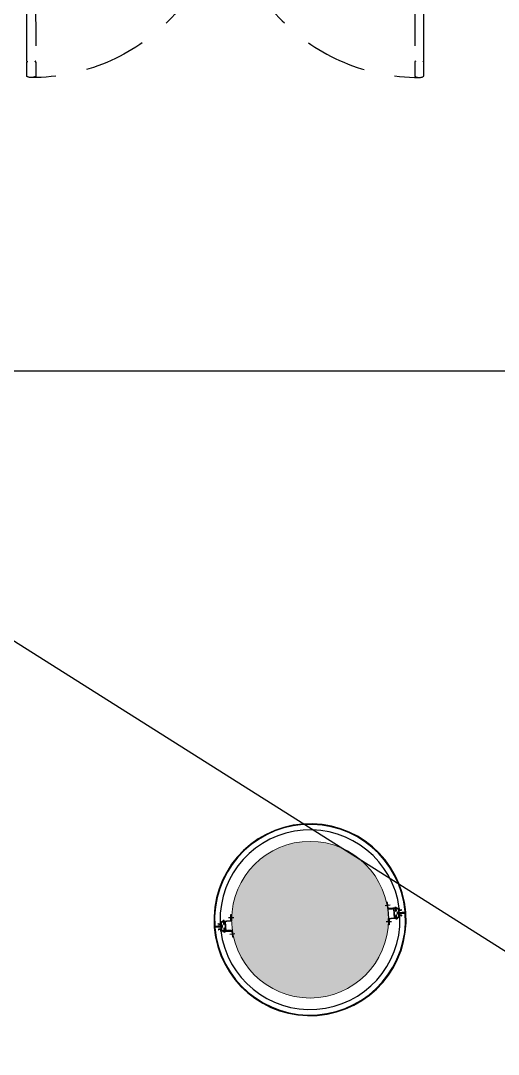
# Model space of a CAD drawing. Header units: centimetres. Extents: x 139057 to 200038, y 34824 to 80516.
# Drawn here: x 170809 to 171053, y 48367 to 48895 of the extents above; entities that cross this region are included whole.
import ezdxf

# ---------------------------------------------------------------- set-up
doc = ezdxf.new("R2010")
doc.units = ezdxf.units.CM
doc.header["$LTSCALE"] = 100
for name, pattern in [('LEV-124-TUN-CONN$0$A-FLPLR$0$CENTER', [2, 1.25, -0.25, 0.25, -0.25]), ('LEV-124-TUN-CONN$0$AFP0APIAZ$0$CENTER', [50.8, 31.75, -6.35, 6.35, -6.35]), ('LEV-124-TUN-CONN$0$HIDDEN2', [4.7625, 3.175, -1.5875])]:
    doc.linetypes.add(name, pattern=pattern)
doc.layers.get('0').update_dxf_attribs({"lineweight": 0})
doc.layers.add('410_STRUTTURE_001-AM_0', color=7, linetype='Continuous', lineweight=0)
for name, color, linetype in [('A-FIN-ACCIAIO INOX', 12, 'Continuous'), ('A-GRAFICA', 253, 'Continuous'), ('A-SI-PORTE', 5, 'Continuous'), ('LEV-124-TUN-CONN$0$0-SCRN-40', 7, 'Continuous'), ('LEV-124-TUN-CONN$0$A-DOOR', 1, 'Continuous'), ('LEV-124-TUN-CONN$0$A-DOOR-STL', 1, 'Continuous'), ('LEV-124-TUN-CONN$0$A-FIN', 7, 'Continuous'), ('LEV-124-TUN-CONN$0$A-HDDN', 7, 'LEV-124-TUN-CONN$0$HIDDEN2'), ('LEV-124-TUN-CONN$0$A-HTCH', 7, 'Continuous'), ('LEV-124-TUN-CONN$0$A-SCRN-50', 7, 'Continuous'), ('LEV-124-TUN-CONN$0$AFP0APIAZ$0$A-GRID', 7, 'LEV-124-TUN-CONN$0$AFP0APIAZ$0$CENTER')]:
    doc.layers.add(name, color=color, linetype=linetype)

# ---------------------------------------------------------------- blocks, each defined once
blk = doc.blocks.new('LEV-124-TUN-CONN$0$SS-JAMB-single')
at = {"layer": 'LEV-124-TUN-CONN$0$0-SCRN-40'}
for p, q in [((65, 14.6), (55.7, -14.6)), ((65, -14.6), (55.7, 14.6)), ((65, 8.8), (81, 19.3)), ((65, 19.3), (81, 8.8)), ((65, -8.9), (81, -19.3)), ((65, -19.3), (81, -8.9))]:
    blk.add_line(p, q, dxfattribs=at)
for points in [[(81, 8.8), (65, 8.8), (65, 19.3), (81, 19.3)], [(81, -8.9), (65, -8.9), (65, -19.3), (81, -19.3)]]:
    blk.add_lwpolyline(points, close=True, dxfattribs=at)
at = {"layer": 'LEV-124-TUN-CONN$0$A-DOOR'}
blk.add_line((65, -5), (65, 5), dxfattribs=at)
at = {"layer": 'LEV-124-TUN-CONN$0$A-DOOR-STL'}
for points in [[(81, -20), (81, -22.5), (6, -22.5, -0.270348), (6.2, 22.5), (81, 22.5), (81, 19.9), (75.7, 19.9), (76.3, 20.5), (50.5, 20.5), (50.5, 14.2, 0.414214), (51.8, 12.9), (54.4, 12.9, -0.414156), (55.7, 11.6), (55.7, -11.7, -0.414214), (54.4, -12.9), (51.8, -12.9, 0.414214), (50.5, -14.2), (50.5, -20.6), (76.3, -20.6), (75.7, -20)], [(85.4, 21.8), (85.4, 17.9), (81, 17.9), (81, 8.8), (85.4, 8.8), (85.4, 6.5), (86.7, 6.5), (86.7, 7.3), (86.2, 7.3), (86.2, 8.8), (89.2, 8.8), (89.2, 7.3), (88.7, 7.3), (88.7, 6.5), (90, 6.5), (90, 22.5), (84, 22.5), (84, 21.5, -0.342519), (82.7, 19.9), (75.5, 19.9), (76.1, 20.5), (73.4, 20.5), (73.4, 19.3), (82.7, 19.3, 0.359532), (84.6, 21.4), (84.6, 21.8)], [(85.4, -21.9), (85.4, -18), (81, -18), (81, -8.9), (85.4, -8.9), (85.4, -6.6), (86.7, -6.6), (86.7, -7.3), (86.2, -7.3), (86.2, -8.9), (89.2, -8.9), (89.2, -7.3), (88.7, -7.3), (88.7, -6.6), (90, -6.6), (90, -22.5), (84, -22.5), (84, -21.6, 0.342519), (82.7, -20), (75.5, -20), (76.1, -20.6), (73.4, -20.6), (73.4, -19.3), (82.7, -19.3, -0.359532), (84.6, -21.5), (84.6, -21.9)]]:
    blk.add_lwpolyline(points, format="xyb", close=True, dxfattribs=at)
for points in [[(0.3, 5), (7.9, 5), (7.9, -5), (0.3, -5)], [(81.8, 9.6), (81.8, 17.2), (86.2, 17.2), (86.2, 21.7), (89.2, 21.7), (89.2, 9.6), (81.8, 9.6)], [(81.8, -9.6), (81.8, -17.2), (86.2, -17.2), (86.2, -21.8), (89.2, -21.8), (89.2, -9.6), (81.8, -9.6)]]:
    blk.add_lwpolyline(points, dxfattribs=at)
blk.add_lwpolyline([(2.9, -5, 0.0936), (7.5, -19.9), (48, -19.9), (48, -11.7, -0.414214), (49.3, -10.4), (51.8, -10.4, 0.414214), (53.1, -9.1), (53.1, 9, 0.414214), (51.8, 10.3), (49.3, 10.3, -0.414214), (48, 11.6), (48, 19.9), (7.6, 19.9, 0.093793), (2.9, 5)], format="xyb", dxfattribs=at)
at = {"layer": 'LEV-124-TUN-CONN$0$A-HTCH'}
for p, q in [((6.9, 4), (0.3, 4)), ((6.9, -4), (6.9, 4)), ((6.9, -4), (0.3, -4))]:
    blk.add_line(p, q, dxfattribs=at)
at = {"layer": 'LEV-124-TUN-CONN$0$A-SCRN-50'}
blk.add_lwpolyline([(65, -14.6), (65, 14.6), (55.7, 14.6), (55.7, -14.6)], close=True, dxfattribs=at)
for points in [[(65, 6.5, 0.414214), (66.5, 5), (71.2, 5, 0.414214), (72.7, 6.5), (72.7, 7.3, 0.414214), (71.2, 8.8), (66.5, 8.8, 0.414214), (65, 7.3)], [(65, -6.5, -0.414214), (66.5, -5), (71.2, -5, -0.414214), (72.7, -6.5), (72.7, -7.4, -0.414214), (71.2, -8.9), (66.5, -8.9, -0.414214), (65, -7.4)]]:
    blk.add_lwpolyline(points, format="xyb", close=True, dxfattribs=at)
at = {"layer": 'LEV-124-TUN-CONN$0$A-SCRN-50', "elevation": 0}
for points in [[(90, 6.5, 0.351176), (92, 5, -0.136872), (89.2, 5.8), (86.2, 5.8, 0.677859), (86.6, 5, -0.544776), (85.4, 6.5)], [(90, -6.6, -0.351176), (92, -5, 0.136872), (89.2, -5.8), (86.2, -5.8, -0.677859), (86.6, -5, 0.544776), (85.4, -6.6)]]:
    blk.add_lwpolyline(points, format="xyb", dxfattribs=at)
blk = doc.blocks.new('LEV-124-TUN-CONN$0$door-single-gl')
at = {"layer": 'LEV-124-TUN-CONN$0$A-DOOR'}
for p, q in [((980, 27.5), (69.8, 27.5, 0)), ((980, 17.5), (69.8, 17.5, 0))]:
    blk.add_line(p, q, dxfattribs=at)
at = {"layer": 'LEV-124-TUN-CONN$0$A-FIN'}
for p, q in [((94.8, 45, 0), (955, 45, 0)), ((955, -0.1, 0), (94.8, -0.1, 0))]:
    blk.add_line(p, q, dxfattribs=at)
at = {"layer": 'LEV-124-TUN-CONN$0$A-FIN', "elevation": 0}
for points in [[(895, 115), (895, 45)], [(925, 115), (925, 45)], [(895, -70), (895, 0)], [(925, -70), (925, 0)]]:
    blk.add_lwpolyline(points, dxfattribs=at)
at = {"layer": 'LEV-124-TUN-CONN$0$A-FIN'}
for centre, start, end in [((910, 115), 318.5908, 221.4101), ((910, -70), 138.5908, 41.4101)]:
    blk.add_arc(centre, 20, start, end, dxfattribs=at)
at = {"layer": 'LEV-124-TUN-CONN$0$A-HDDN', "linetype": 'LEV-124-TUN-CONN$0$A-FLPLR$0$CENTER'}
blk.add_line((23.2, 22.5, 0), (66.9, 22.5, 0), dxfattribs=at)
at = {"layer": 'LEV-124-TUN-CONN$0$A-HDDN', "elevation": 0}
blk.add_lwpolyline([(32.5, 1006.3), (32.5, 931.5), (35.1, 931.5), (35.1, 929.8, -0.342519), (33.5, 928.5), (32.5, 928.5), (32.5, 56.3), (33.4, 56.3, -0.350323), (35.1, 55), (35.1, 53.3), (32.5, 53.3), (32.5, -21.6, 0.270348), (77.5, -21.7), (77.5, 53.3), (74.9, 53.3), (74.9, 55, -0.342519), (76.6, 56.3), (77.5, 56.3), (77.5, 928.5), (76.6, 928.5, -0.346971), (74.9, 929.8), (74.9, 931.5), (77.5, 931.5), (77.5, 1006.5, 0.270348)], format="xyb", close=True, dxfattribs=at)
at = {"layer": 'LEV-124-TUN-CONN$0$A-HDDN', "linetype": 'LEV-124-TUN-CONN$0$HIDDEN2', "ltscale": 0.1}
for centre, start, end in [((910, 115), 221.4887, 318.6207), ((910, -70), 41.3802, 138.5122)]:
    blk.add_arc(centre, 20, start, end, dxfattribs=at)
at = {"layer": 'LEV-124-TUN-CONN$0$A-HTCH'}
for p, q in [((980, 25), (69.8, 25, 0)), ((980, 22.5), (69.8, 22.5, 0)), ((980, 20), (69.8, 20, 0))]:
    blk.add_line(p, q, dxfattribs=at)
for centre, radius in [((910, 115), 15), ((55, 22.5, 0), 7.5), ((55, 22.5, 0), 5.5), ((910, -70), 15)]:
    blk.add_circle(centre, radius, dxfattribs=at)
at = {"layer": 'LEV-124-TUN-CONN$0$AFP0APIAZ$0$A-GRID', "linetype": 'LEV-124-TUN-CONN$0$A-FLPLR$0$CENTER'}
blk.add_line((55, 54.2, 0), (55, -9.3, 0), dxfattribs=at)
at = {"layer": 'LEV-124-TUN-CONN$0$AFP0APIAZ$0$A-GRID', "linetype": 'LEV-124-TUN-CONN$0$HIDDEN2'}
blk.add_arc((55, 22.5, 0), 990, 0.0023, 90.0022, dxfattribs=at)
at = {"linetype": 'ByBlock'}
blk.add_blockref('LEV-124-TUN-CONN$0$SS-JAMB-single', (4.8, 22.5, 0), dxfattribs=at)
at = {"linetype": 'ByBlock', "xscale": -1}
blk.add_blockref('LEV-124-TUN-CONN$0$SS-JAMB-single', (1045, 22.5, 0), dxfattribs=at)
blk = doc.blocks.new('LEV-124-TUN-CONN$0$eastdoors')
at = {"linetype": 'ByBlock'}
blk.add_blockref('LEV-124-TUN-CONN$0$door-single-gl', (-1045, 0), dxfattribs=at)
at = {"linetype": 'ByBlock', "xscale": -1}
blk.add_blockref('LEV-124-TUN-CONN$0$door-single-gl', (1045, 0), dxfattribs=at)

msp = doc.modelspace()

# ---------------------------------------------------------------- hatches: boundary and pattern name
at = {"layer": '410_STRUTTURE_001-AM_0'}
msp.add_hatch(color=256, dxfattribs=at).paths.add_polyline_path([(170996.69, 48435.91, 1), (170916.69, 48435.91, 1)])

# ---------------------------------------------------------------- linework, layer by layer
msp.add_circle((170956.69, 48435.91, 0), 40, dxfattribs=at)
at = {"layer": 'A-FIN-ACCIAIO INOX'}
for p, q in [((170997.64, 48443.32, 0), (170994.97, 48442.98, 0)), ((170915.08, 48436.99, 0), (170917.77, 48437.06, 0)), ((171002.21, 48441.72, 0), (170999.49, 48441.51, 0)), ((170999.85, 48436.82, 0), (170999.49, 48441.51, 0)), ((171001.66, 48441.49, 0), (170999.69, 48441.34, 0)), ((171000.02, 48437.02, 0), (170999.69, 48441.34, 0)), ((171000.81, 48441.96, 0), (170999.85, 48441.88, 0)), ((170999.85, 48441.88, 0), (170999.86, 48441.82, 0)), ((171002.57, 48437.02, 0), (170999.85, 48436.82, 0)), ((170999.99, 48442.13, 0), (171000.06, 48442.18, 0)), ((171000.01, 48441.91, 0), (170999.99, 48442.13, 0)), ((171000.17, 48441.93, 0), (171000.01, 48441.91, 0)), ((171001.99, 48437.17, 0), (171000.02, 48437.02, 0)), ((171000.56, 48442.21, 0), (171000.06, 48442.18, 0)), ((171000.08, 48441.9, 0), (171000.07, 48441.92, 0)), ((171000.17, 48441.93, 0), (171000.15, 48442.14, 0)), ((171000.49, 48441.95, 0), (171000.17, 48441.93, 0)), ((171000.25, 48441.3, 0), (171000.25, 48441.35, 0)), ((171000.25, 48441.27, 0), (171000.26, 48441.2, 0)), ((171000.26, 48441.36, 0), (171000.48, 48441.38, 0)), ((171000.26, 48441.18, 0), (171000.27, 48441.1, 0)), ((171000.27, 48441.08, 0), (171000.27, 48441, 0)), ((171000.27, 48440.98, 0), (171000.28, 48440.91, 0)), ((171000.28, 48441.36, 0), (171000.46, 48441.38, 0)), ((171000.28, 48440.88, 0), (171000.29, 48440.81, 0)), ((171000.29, 48440.78, 0), (171000.29, 48440.75, 0)), ((171000.29, 48440.78, 0), (171000.3, 48440.71, 0)), ((171000.3, 48440.68, 0), (171000.3, 48440.61, 0)), ((171000.3, 48440.58, 0), (171000.31, 48440.51, 0)), ((171000.31, 48440.49, 0), (171000.32, 48440.41, 0)), ((171000.32, 48440.39, 0), (171000.32, 48440.31, 0)), ((171000.33, 48440.29, 0), (171000.33, 48440.26, 0)), ((171000.49, 48441.95, 0), (171000.47, 48442.17, 0)), ((171000.65, 48441.96, 0), (171000.49, 48441.95, 0)), ((171000.49, 48438.15, 0), (171000.49, 48438.18, 0)), ((171000.5, 48438.05, 0), (171000.49, 48438.12, 0)), ((171000.5, 48441.36, 0), (171000.5, 48441.36, 0)), ((171000.5, 48441.33, 0), (171000.51, 48441.26, 0)), ((171000.51, 48437.95, 0), (171000.5, 48438.03, 0)), ((171000.51, 48441.24, 0), (171000.51, 48441.16, 0)), ((171000.51, 48441.14, 0), (171000.52, 48441.06, 0)), ((171000.51, 48437.85, 0), (171000.51, 48437.93, 0)), ((171000.52, 48441.04, 0), (171000.53, 48440.97, 0)), ((171000.52, 48437.76, 0), (171000.52, 48437.83, 0)), ((171000.53, 48437.66, 0), (171000.52, 48437.73, 0)), ((171000.53, 48440.94, 0), (171000.53, 48440.87, 0)), ((171000.53, 48437.66, 0), (171000.53, 48437.69, 0)), ((171000.54, 48437.56, 0), (171000.53, 48437.63, 0)), ((171000.54, 48440.84, 0), (171000.54, 48440.77, 0)), ((171000.54, 48440.84, 0), (171000.54, 48440.77, 0)), ((171000.54, 48440.74, 0), (171000.55, 48440.67, 0)), ((171000.54, 48437.46, 0), (171000.54, 48437.53, 0)), ((171000.55, 48440.64, 0), (171000.56, 48440.57, 0)), ((171000.55, 48437.36, 0), (171000.55, 48437.43, 0)), ((171000.56, 48437.26, 0), (171000.55, 48437.34, 0)), ((171000.63, 48442.18, 0), (171000.56, 48442.21, 0)), ((171000.56, 48440.55, 0), (171000.56, 48440.47, 0)), ((171000.57, 48437.16, 0), (171000.56, 48437.24, 0)), ((171000.57, 48440.45, 0), (171000.57, 48440.37, 0)), ((171000.57, 48440.35, 0), (171000.58, 48440.28, 0)), ((171000.57, 48437.14, 0), (171000.57, 48437.09, 0)), ((171000.58, 48441.94, 0), (171000.58, 48441.96, 0)), ((171000.59, 48437.08, 0), (171000.81, 48437.1, 0)), ((171000.61, 48437.08, 0), (171000.79, 48437.1, 0)), ((171000.65, 48441.96, 0), (171000.63, 48442.18, 0)), ((171000.74, 48438.13, 0), (171000.74, 48438.2, 0)), ((171000.75, 48438.03, 0), (171000.75, 48438.1, 0)), ((171000.76, 48437.93, 0), (171000.75, 48438, 0)), ((171000.77, 48437.83, 0), (171000.76, 48437.91, 0)), ((171000.77, 48437.73, 0), (171000.77, 48437.81, 0)), ((171000.78, 48437.64, 0), (171000.78, 48437.71, 0)), ((171000.78, 48437.64, 0), (171000.78, 48437.71, 0)), ((171000.79, 48437.54, 0), (171000.78, 48437.61, 0)), ((171000.8, 48437.44, 0), (171000.79, 48437.51, 0)), ((171000.81, 48437.34, 0), (171000.8, 48437.41, 0)), ((171000.81, 48441.96, 0), (171000.81, 48441.9, 0)), ((171000.81, 48437.24, 0), (171000.81, 48437.31, 0)), ((171000.82, 48437.14, 0), (171000.81, 48437.22, 0)), ((171000.82, 48437.11, 0), (171000.82, 48437.12, 0)), ((171001.15, 48441.64, 0), (171001.13, 48441.92, 0)), ((171001.79, 48439.8, 0), (171001.32, 48439.76, 0)), ((171001.39, 48438.82, 0), (171001.32, 48439.76, 0)), ((171001.86, 48438.86, 0), (171001.39, 48438.82, 0)), ((171001.81, 48439.61, 0), (171001.52, 48439.59, 0)), ((171001.57, 48439.02, 0), (171001.52, 48439.59, 0)), ((171001.85, 48439.05, 0), (171001.57, 48439.02, 0)), ((171001.66, 48441.49, 0), (171001.79, 48439.8, 0)), ((171001.81, 48439.51, 0), (171001.81, 48439.61, 0)), ((171001.91, 48439.52, 0), (171001.81, 48439.51, 0)), ((171001.94, 48439.15, 0), (171001.84, 48439.14, 0)), ((171001.85, 48439.05, 0), (171001.84, 48439.14, 0)), ((171001.86, 48441.41, 0), (171001.99, 48439.63, 0)), ((171001.99, 48437.17, 0), (171001.86, 48438.86, 0)), ((171002.02, 48439.34, 0), (171001.93, 48440.46, 0)), ((171001.94, 48441.51, 0), (171001.95, 48441.51, 0)), ((171002.02, 48439.34, 0), (171005.31, 48439.6, 0)), ((171002.02, 48439.34, 0), (171002.1, 48438.19, 0)), ((171002.17, 48437.28, 0), (171002.04, 48439.06, 0)), ((171002.05, 48441.42, 0), (171002.23, 48440.53, 0)), ((171002.21, 48441.72, 0), (171002.4, 48440.73, 0)), ((171002.28, 48439.65, 0), (171002.21, 48440.49, 0)), ((171003.22, 48440.6, 0), (171002.23, 48440.53, 0)), ((171002.27, 48437.19, 0), (171002.28, 48437.19, 0)), ((171002.28, 48439.65, 0), (171005.01, 48439.85, 0)), ((171002.32, 48439.08, 0), (171005.05, 48439.29, 0)), ((171002.32, 48439.08, 0), (171002.38, 48438.21, 0)), ((171002.36, 48437.29, 0), (171002.41, 48438.2, 0)), ((171003.1, 48440.78, 0), (171002.4, 48440.73, 0)), ((171003.4, 48438.28, 0), (171002.41, 48438.2, 0)), ((171002.57, 48437.02, 0), (171002.61, 48438.03, 0)), ((171003.31, 48438.08, 0), (171002.61, 48438.03, 0)), ((171003.1, 48440.78, 0), (171003.19, 48440.95, 0)), ((171003.22, 48440.6, 0), (171003.36, 48440.87, 0)), ((171003.31, 48438.08, 0), (171003.42, 48437.93, 0)), ((171003.4, 48438.28, 0), (171003.57, 48438.04, 0)), ((170911.37, 48432.47, 0), (170908.06, 48432.22, 0)), ((170911.06, 48432.73, 0), (170908.32, 48432.52, 0)), ((170911.11, 48432.17, 0), (170908.37, 48431.96, 0)), ((170909.98, 48433.54, 0), (170909.81, 48433.78, 0)), ((170910.07, 48433.73, 0), (170909.96, 48433.89, 0)), ((170909.98, 48433.54, 0), (170910.98, 48433.61, 0)), ((170910.07, 48433.73, 0), (170910.77, 48433.79, 0)), ((170910.81, 48434.79, 0), (170910.77, 48433.79, 0)), ((170910.81, 48434.79, 0), (170913.53, 48435, 0)), ((170911.02, 48434.53, 0), (170910.98, 48433.61, 0)), ((170911.06, 48432.73, 0), (170911, 48433.57, 0)), ((170911.11, 48434.63, 0), (170911.1, 48434.63, 0)), ((170911.11, 48432.17, 0), (170911.17, 48431.3, 0)), ((170911.21, 48434.54, 0), (170911.35, 48432.76, 0)), ((170911.37, 48432.47, 0), (170911.28, 48433.6, 0)), ((170911.37, 48432.47, 0), (170911.46, 48431.33, 0)), ((170911.39, 48434.65, 0), (170913.36, 48434.8, 0)), ((170911.39, 48434.65, 0), (170911.52, 48432.96, 0)), ((170911.53, 48430.41, 0), (170911.39, 48432.19, 0)), ((170911.45, 48432.67, 0), (170911.54, 48432.68, 0)), ((170911.48, 48432.29, 0), (170911.57, 48432.3, 0)), ((170911.52, 48432.96, 0), (170911.99, 48432.99, 0)), ((170911.53, 48432.77, 0), (170911.81, 48432.79, 0)), ((170911.54, 48432.68, 0), (170911.53, 48432.77, 0)), ((170911.58, 48432.21, 0), (170911.57, 48432.3, 0)), ((170911.58, 48432.21, 0), (170911.86, 48432.23, 0)), ((170911.59, 48432.02, 0), (170912.06, 48432.05, 0)), ((170911.72, 48430.33, 0), (170911.59, 48432.02, 0)), ((170911.86, 48432.23, 0), (170911.81, 48432.79, 0)), ((170911.87, 48434.88, 0), (170911.85, 48435.16, 0)), ((170912.06, 48432.05, 0), (170911.99, 48432.99, 0)), ((170912.16, 48435.24, 0), (170913.12, 48435.31, 0)), ((170912.16, 48435.24, 0), (170912.17, 48435.18, 0)), ((170912.3, 48435.49, 0), (170912.37, 48435.53, 0)), ((170912.32, 48435.27, 0), (170912.3, 48435.49, 0)), ((170912.32, 48435.27, 0), (170912.48, 48435.28, 0)), ((170912.37, 48435.53, 0), (170912.87, 48435.57, 0)), ((170912.39, 48435.26, 0), (170912.39, 48435.28, 0)), ((170912.48, 48435.28, 0), (170912.46, 48435.5, 0)), ((170912.48, 48435.28, 0), (170912.8, 48435.31, 0)), ((170912.56, 48434.7, 0), (170912.56, 48434.7, 0)), ((170912.56, 48434.67, 0), (170912.57, 48434.6, 0)), ((170912.79, 48434.74, 0), (170912.57, 48434.72, 0)), ((170912.57, 48434.58, 0), (170912.58, 48434.5, 0)), ((170912.58, 48434.48, 0), (170912.58, 48434.4, 0)), ((170912.58, 48434.38, 0), (170912.59, 48434.31, 0)), ((170912.78, 48434.74, 0), (170912.59, 48434.72, 0)), ((170912.59, 48434.28, 0), (170912.6, 48434.21, 0)), ((170912.6, 48434.18, 0), (170912.61, 48434.11, 0)), ((170912.6, 48434.18, 0), (170912.61, 48434.11, 0)), ((170912.61, 48434.08, 0), (170912.61, 48434.01, 0)), ((170912.62, 48433.98, 0), (170912.62, 48433.91, 0)), ((170912.62, 48433.89, 0), (170912.63, 48433.81, 0)), ((170912.63, 48433.79, 0), (170912.64, 48433.71, 0)), ((170912.64, 48433.69, 0), (170912.64, 48433.62, 0)), ((170912.8, 48435.31, 0), (170912.78, 48435.53, 0)), ((170912.8, 48435.31, 0), (170912.96, 48435.32, 0)), ((170912.81, 48434.68, 0), (170912.81, 48434.72, 0)), ((170912.82, 48434.65, 0), (170912.82, 48434.58, 0)), ((170912.82, 48434.55, 0), (170912.83, 48434.48, 0)), ((170912.83, 48434.46, 0), (170912.84, 48434.38, 0)), ((170912.84, 48434.36, 0), (170912.84, 48434.28, 0)), ((170912.85, 48434.26, 0), (170912.85, 48434.19, 0)), ((170912.85, 48434.16, 0), (170912.86, 48434.09, 0)), ((170912.85, 48434.16, 0), (170912.86, 48434.13, 0)), ((170912.86, 48434.06, 0), (170912.87, 48433.99, 0)), ((170912.94, 48435.54, 0), (170912.87, 48435.57, 0)), ((170912.87, 48433.96, 0), (170912.87, 48433.89, 0)), ((170912.88, 48433.86, 0), (170912.88, 48433.79, 0)), ((170912.88, 48433.77, 0), (170912.89, 48433.69, 0)), ((170912.89, 48435.3, 0), (170912.89, 48435.32, 0)), ((170912.89, 48433.67, 0), (170912.89, 48433.64, 0)), ((170912.96, 48435.32, 0), (170912.94, 48435.54, 0)), ((170913.12, 48435.31, 0), (170913.12, 48435.26, 0)), ((170913.69, 48430.48, 0), (170913.36, 48434.8, 0)), ((170913.89, 48430.31, 0), (170913.53, 48435, 0)), ((170998.29, 48434.84, 0), (170995.6, 48434.77, 0)), ((171001.22, 48436.58, 0), (171000.26, 48436.5, 0)), ((171000.26, 48436.5, 0), (171000.26, 48436.56, 0)), ((171000.58, 48436.51, 0), (171000.42, 48436.5, 0)), ((171000.42, 48436.5, 0), (171000.44, 48436.28, 0)), ((171000.44, 48436.28, 0), (171000.51, 48436.24, 0)), ((171000.49, 48436.52, 0), (171000.49, 48436.5, 0)), ((171001.02, 48436.28, 0), (171000.51, 48436.24, 0)), ((171000.9, 48436.53, 0), (171000.58, 48436.51, 0)), ((171000.58, 48436.51, 0), (171000.6, 48436.29, 0)), ((171001.07, 48436.55, 0), (171000.9, 48436.53, 0)), ((171000.9, 48436.53, 0), (171000.92, 48436.32, 0)), ((171000.99, 48436.56, 0), (171001, 48436.54, 0)), ((171001.08, 48436.33, 0), (171001.02, 48436.28, 0)), ((171001.07, 48436.55, 0), (171001.08, 48436.33, 0)), ((171001.22, 48436.58, 0), (171001.22, 48436.64, 0)), ((171001.51, 48436.94, 0), (171001.53, 48436.66, 0)), ((170910.16, 48431.21, 0), (170910.02, 48430.95, 0)), ((170910.16, 48431.21, 0), (170911.15, 48431.29, 0)), ((170910.28, 48431.03, 0), (170910.19, 48430.86, 0)), ((170910.28, 48431.03, 0), (170910.98, 48431.09, 0)), ((170911.17, 48430.1, 0), (170910.98, 48431.09, 0)), ((170911.33, 48430.39, 0), (170911.15, 48431.29, 0)), ((170911.17, 48430.1, 0), (170913.89, 48430.31, 0)), ((170911.44, 48430.31, 0), (170911.43, 48430.31, 0)), ((170911.72, 48430.33, 0), (170913.69, 48430.48, 0)), ((170912.23, 48430.18, 0), (170912.25, 48429.9, 0)), ((170912.57, 48429.86, 0), (170913.53, 48429.93, 0)), ((170912.57, 48429.86, 0), (170912.57, 48429.92, 0)), ((170912.73, 48429.85, 0), (170912.89, 48429.87, 0)), ((170912.73, 48429.85, 0), (170912.75, 48429.64, 0)), ((170912.75, 48429.64, 0), (170912.82, 48429.6, 0)), ((170912.81, 48431.47, 0), (170912.8, 48431.54, 0)), ((170912.8, 48429.88, 0), (170912.8, 48429.86, 0)), ((170912.82, 48431.37, 0), (170912.81, 48431.44, 0)), ((170912.82, 48431.27, 0), (170912.82, 48431.34, 0)), ((170912.82, 48429.6, 0), (170913.33, 48429.64, 0)), ((170912.83, 48431.17, 0), (170912.83, 48431.25, 0)), ((170912.84, 48431.07, 0), (170912.83, 48431.15, 0)), ((170912.85, 48430.98, 0), (170912.84, 48431.05, 0)), ((170912.85, 48430.98, 0), (170912.84, 48431.05, 0)), ((170912.85, 48430.88, 0), (170912.85, 48430.95, 0)), ((170912.86, 48430.78, 0), (170912.85, 48430.85, 0)), ((170912.87, 48430.68, 0), (170912.86, 48430.75, 0)), ((170912.88, 48430.58, 0), (170912.87, 48430.65, 0)), ((170912.88, 48430.48, 0), (170912.88, 48430.56, 0)), ((170912.89, 48430.45, 0), (170912.88, 48430.46, 0)), ((170912.89, 48429.87, 0), (170913.22, 48429.89, 0)), ((170912.89, 48429.87, 0), (170912.91, 48429.65, 0)), ((170913.12, 48430.46, 0), (170912.9, 48430.44, 0)), ((170913.1, 48430.45, 0), (170912.92, 48430.44, 0)), ((170913.06, 48431.53, 0), (170913.05, 48431.56, 0)), ((170913.06, 48431.43, 0), (170913.06, 48431.5, 0)), ((170913.07, 48431.33, 0), (170913.06, 48431.4, 0)), ((170913.08, 48431.23, 0), (170913.07, 48431.31, 0)), ((170913.09, 48431.13, 0), (170913.08, 48431.21, 0)), ((170913.09, 48431.04, 0), (170913.09, 48431.11, 0)), ((170913.09, 48431.04, 0), (170913.09, 48431.06, 0)), ((170913.1, 48430.94, 0), (170913.09, 48431.01, 0)), ((170913.11, 48430.84, 0), (170913.1, 48430.91, 0)), ((170913.12, 48430.74, 0), (170913.11, 48430.81, 0)), ((170913.12, 48430.64, 0), (170913.12, 48430.71, 0)), ((170913.13, 48430.54, 0), (170913.12, 48430.62, 0)), ((170913.13, 48430.52, 0), (170913.14, 48430.47, 0)), ((170913.22, 48429.89, 0), (170913.38, 48429.9, 0)), ((170913.22, 48429.89, 0), (170913.23, 48429.67, 0)), ((170913.31, 48429.92, 0), (170913.31, 48429.9, 0)), ((170913.39, 48429.69, 0), (170913.33, 48429.64, 0)), ((170913.38, 48429.9, 0), (170913.39, 48429.69, 0)), ((170913.53, 48429.93, 0), (170913.53, 48429.99, 0)), ((170915.73, 48428.51, 0), (170918.4, 48428.85, 0))]:
    msp.add_line(p, q, dxfattribs=at)
at = {"layer": 'A-FIN-ACCIAIO INOX', "elevation": 0}
for points in [[(171001.13, 48441.92, -0.004996), (170996.63, 48441.66), (170996.23, 48444.65, -0.000028), (170995.94, 48444.63), (170996.39, 48441.36, 0.004883), (171001.15, 48441.64)], [(170911.85, 48435.16, 0.005006), (170916.33, 48435.51), (170916.28, 48438.52, 0.000028), (170916.56, 48438.55), (170916.62, 48435.25, -0.004893), (170911.87, 48434.88)], [(171001.53, 48436.66, 0.004997), (170997.04, 48436.3), (170997.1, 48433.28, 0.000028), (170996.82, 48433.26), (170996.75, 48436.56, -0.004884), (171001.51, 48436.94)], [(170912.25, 48429.9, -0.005005), (170916.74, 48430.14), (170917.15, 48427.15, -0.000028), (170917.43, 48427.17), (170916.99, 48430.44, 0.004892), (170912.23, 48430.18)]]:
    msp.add_lwpolyline(points, format="xyb", dxfattribs=at)
msp.add_lwpolyline([(170996.39, 48441.36), (170996.75, 48436.56)], dxfattribs=at)
for points in [[(171000.22, 48441.29), (171000.53, 48441.37), (171000.55, 48441.36), (171000.53, 48441.34), (171000.22, 48441.27), (171000.2, 48441.28)], [(171000.23, 48441.19), (171000.53, 48441.27), (171000.56, 48441.26), (171000.54, 48441.24), (171000.23, 48441.17), (171000.21, 48441.18)], [(171000.24, 48441.1), (171000.54, 48441.17), (171000.56, 48441.16), (171000.54, 48441.14), (171000.24, 48441.07), (171000.22, 48441.08)], [(171000.24, 48441), (171000.55, 48441.07), (171000.57, 48441.06), (171000.55, 48441.05), (171000.25, 48440.97), (171000.22, 48440.98)], [(171000.25, 48440.9), (171000.56, 48440.97), (171000.58, 48440.97), (171000.56, 48440.95), (171000.25, 48440.87), (171000.23, 48440.88)], [(171000.26, 48440.8), (171000.56, 48440.87), (171000.59, 48440.87), (171000.57, 48440.85), (171000.26, 48440.77), (171000.24, 48440.78)], [(171000.27, 48440.7), (171000.57, 48440.78), (171000.59, 48440.77), (171000.57, 48440.75), (171000.27, 48440.68), (171000.25, 48440.68)], [(171000.27, 48440.6), (171000.58, 48440.68), (171000.6, 48440.67), (171000.58, 48440.65), (171000.28, 48440.58), (171000.25, 48440.59)], [(171000.28, 48440.5), (171000.59, 48440.58), (171000.61, 48440.57), (171000.59, 48440.55), (171000.28, 48440.48), (171000.26, 48440.49)], [(171000.29, 48440.41), (171000.59, 48440.48), (171000.62, 48440.47), (171000.59, 48440.45), (171000.29, 48440.38), (171000.27, 48440.39)], [(171000.3, 48440.31), (171000.6, 48440.38), (171000.62, 48440.37), (171000.6, 48440.36), (171000.3, 48440.28), (171000.28, 48440.29)], [(171000.46, 48438.13), (171000.78, 48438.1), (171000.8, 48438.11), (171000.77, 48438.13), (171000.46, 48438.15), (171000.44, 48438.14)], [(171000.47, 48438.03), (171000.78, 48438), (171000.8, 48438.01), (171000.78, 48438.03), (171000.47, 48438.05), (171000.45, 48438.04)], [(171000.48, 48437.93), (171000.79, 48437.9), (171000.81, 48437.91), (171000.79, 48437.93), (171000.48, 48437.96), (171000.46, 48437.94)], [(171000.49, 48437.83), (171000.8, 48437.8), (171000.82, 48437.82), (171000.8, 48437.83), (171000.48, 48437.86), (171000.46, 48437.85)], [(171000.49, 48437.73), (171000.81, 48437.71), (171000.83, 48437.72), (171000.8, 48437.73), (171000.49, 48437.76), (171000.47, 48437.75)], [(171000.5, 48437.63), (171000.81, 48437.61), (171000.83, 48437.62), (171000.81, 48437.63), (171000.5, 48437.66), (171000.48, 48437.65)], [(171000.51, 48437.54), (171000.82, 48437.51), (171000.84, 48437.52), (171000.82, 48437.53), (171000.51, 48437.56), (171000.49, 48437.55)], [(171000.52, 48437.44), (171000.83, 48437.41), (171000.85, 48437.42), (171000.83, 48437.44), (171000.51, 48437.46), (171000.49, 48437.45)], [(171000.52, 48437.34), (171000.84, 48437.31), (171000.86, 48437.32), (171000.83, 48437.34), (171000.52, 48437.36), (171000.5, 48437.35)], [(171000.53, 48437.24), (171000.84, 48437.21), (171000.86, 48437.22), (171000.84, 48437.24), (171000.53, 48437.27), (171000.51, 48437.25)], [(171000.54, 48437.14), (171000.85, 48437.11), (171000.87, 48437.13), (171000.85, 48437.14), (171000.54, 48437.17), (171000.52, 48437.16)], [(170912.84, 48434.68), (170912.53, 48434.7), (170912.51, 48434.69), (170912.53, 48434.68), (170912.84, 48434.65), (170912.87, 48434.66)], [(170912.85, 48434.58), (170912.54, 48434.6), (170912.52, 48434.59), (170912.54, 48434.58), (170912.85, 48434.55), (170912.87, 48434.56)], [(170912.86, 48434.48), (170912.55, 48434.51), (170912.53, 48434.49), (170912.55, 48434.48), (170912.86, 48434.45), (170912.88, 48434.46)], [(170912.87, 48434.38), (170912.55, 48434.41), (170912.53, 48434.4), (170912.56, 48434.38), (170912.87, 48434.35), (170912.89, 48434.37)], [(170912.87, 48434.28), (170912.56, 48434.31), (170912.54, 48434.3), (170912.56, 48434.28), (170912.87, 48434.26), (170912.9, 48434.27)], [(170912.88, 48434.18), (170912.57, 48434.21), (170912.55, 48434.2), (170912.57, 48434.18), (170912.88, 48434.16), (170912.9, 48434.17)], [(170912.89, 48434.08), (170912.58, 48434.11), (170912.56, 48434.1), (170912.58, 48434.09), (170912.89, 48434.06), (170912.91, 48434.07)], [(170912.9, 48433.99), (170912.58, 48434.01), (170912.56, 48434), (170912.59, 48433.99), (170912.9, 48433.96), (170912.92, 48433.97)], [(170912.9, 48433.89), (170912.59, 48433.91), (170912.57, 48433.9), (170912.59, 48433.89), (170912.91, 48433.86), (170912.93, 48433.87)], [(170912.91, 48433.79), (170912.6, 48433.82), (170912.58, 48433.8), (170912.6, 48433.79), (170912.91, 48433.76), (170912.93, 48433.77)], [(170912.92, 48433.69), (170912.61, 48433.72), (170912.59, 48433.71), (170912.61, 48433.69), (170912.92, 48433.66), (170912.94, 48433.68)], [(170913.09, 48431.51), (170912.78, 48431.44), (170912.76, 48431.44), (170912.78, 48431.46), (170913.08, 48431.54), (170913.11, 48431.53)], [(170913.09, 48431.41), (170912.79, 48431.34), (170912.77, 48431.34), (170912.79, 48431.36), (170913.09, 48431.44), (170913.11, 48431.43)], [(170913.1, 48431.31), (170912.8, 48431.24), (170912.77, 48431.25), (170912.79, 48431.26), (170913.1, 48431.34), (170913.12, 48431.33)], [(170913.11, 48431.21), (170912.8, 48431.14), (170912.78, 48431.15), (170912.8, 48431.17), (170913.11, 48431.24), (170913.13, 48431.23)], [(170913.12, 48431.12), (170912.81, 48431.04), (170912.79, 48431.05), (170912.81, 48431.07), (170913.11, 48431.14), (170913.14, 48431.13)], [(170913.12, 48431.02), (170912.82, 48430.94), (170912.8, 48430.95), (170912.82, 48430.97), (170913.12, 48431.04), (170913.14, 48431.03)], [(170913.13, 48430.92), (170912.83, 48430.84), (170912.8, 48430.85), (170912.82, 48430.87), (170913.13, 48430.94), (170913.15, 48430.94)], [(170913.14, 48430.82), (170912.83, 48430.75), (170912.81, 48430.75), (170912.83, 48430.77), (170913.14, 48430.85), (170913.16, 48430.84)], [(170913.15, 48430.72), (170912.84, 48430.65), (170912.82, 48430.65), (170912.84, 48430.67), (170913.14, 48430.75), (170913.17, 48430.74)], [(170913.15, 48430.62), (170912.85, 48430.55), (170912.83, 48430.56), (170912.85, 48430.57), (170913.15, 48430.65), (170913.17, 48430.64)], [(170913.16, 48430.52), (170912.86, 48430.45), (170912.83, 48430.46), (170912.85, 48430.48), (170913.16, 48430.55), (170913.18, 48430.54)]]:
    msp.add_lwpolyline(points, close=True, dxfattribs=at)
at = {"layer": 'A-FIN-ACCIAIO INOX'}
for centre, radius, start, end in [((170956.69, 48435.91, 0), 49, 4.6059, 184.076), ((170956.69, 48435.91, 0), 48.72, 4.9472, 183.7467), ((170956.69, 48435.91, 0), 45.89, 7.2733, 181.4373), ((170956.69, 48435.91, 0), 49, 184.6065, 4.0757), ((170956.69, 48435.91, 0), 48.72, 184.9476, 3.8407), ((170956.69, 48435.91, 0), 45.89, 187.1555, 1.3926), ((171000.08, 48442.03, 0), 0.133, 57.0432, 131.5997), ((171000.35, 48441.69, 0), 0.496, 75.2501, 113.3929), ((171000.26, 48441.35, 0), 0.0157, 94.3215, 184.3215), ((171001.54, 48441.02, 0), 1.43, 212.2092, 221.538), ((171000.54, 48440.18, 0), 0.104, 69.3293, 235.0189), ((171000.56, 48442.07, 0), 0.133, 57.0426, 131.6003), ((170999.26, 48440.85, 0), 1.43, 327.1049, 336.4337), ((171000.48, 48441.36, 0), 0.0157, 4.3215, 94.3215), ((171001.8, 48437.61, 0), 1.43, 147.2202, 156.549), ((171000.59, 48437.1, 0), 0.0157, 184.4367, 274.4367), ((171000.69, 48438.29, 0), 0.104, 133.7393, 299.4289), ((170999.53, 48437.43, 0), 1.43, 32.3245, 41.6533), ((171000.81, 48437.11, 0), 0.0157, 274.4367, 4.4367), ((171001.95, 48441.42, 0), 0.0941, 94.3791, 184.3791), ((171001.9, 48439.62, 0), 0.0941, 274.3791, 4.3791), ((170807.08, 50984.85, 0), 2551.83, 274.37911, 274.38545), ((171001.94, 48439.05, 0), 0.0941, 4.3791, 94.3791), ((171001.95, 48441.42, 0), 0.0941, 4.3791, 94.3791), ((170807.08, 50984.85, 0), 2554.11, 274.37911, 274.38544), ((171002.27, 48437.28, 0), 0.0941, 184.3791, 274.3791), ((171002.27, 48437.28, 0), 0.0941, 274.3791, 4.3791), ((171003.27, 48440.91, 0), 0.0941, 333.292, 153.292), ((171003.5, 48437.98, 0), 0.0941, 215.4662, 35.4662), ((171004.99, 48440.09, 0), 0.235, 274.3791, 4.9474), ((171005.07, 48439.06, 0), 0.235, 3.8108, 94.3791), ((171005.29, 48439.83, 0), 0.235, 274.3791, 4.636), ((171005.33, 48439.36, 0), 0.235, 4.1222, 94.3791), ((170908.04, 48432.46, 0), 0.235, 184.1222, 274.3791), ((170908.08, 48431.99, 0), 0.235, 94.3791, 184.636), ((170908.31, 48432.76, 0), 0.235, 183.8108, 274.3791), ((170908.38, 48431.73, 0), 0.235, 94.3791, 184.9474), ((170909.88, 48433.83, 0), 0.0941, 35.4662, 215.4662), ((170716.43, 50977.98, 0), 2551.83, 274.37277, 274.37911), ((170911.11, 48434.53, 0), 0.0941, 94.3791, 184.3791), ((170911.11, 48434.53, 0), 0.0941, 4.3791, 94.3791), ((170911.44, 48432.76, 0), 0.0941, 184.3791, 274.3791), ((170911.48, 48432.2, 0), 0.0941, 94.3791, 184.3791), ((170912.39, 48435.39, 0), 0.133, 57.1579, 131.7156), ((170912.66, 48435.05, 0), 0.496, 75.3654, 113.5081), ((170912.58, 48434.7, 0), 0.0157, 94.4367, 184.4367), ((170913.86, 48434.39, 0), 1.43, 212.3245, 221.6533), ((170912.7, 48433.53, 0), 0.104, 313.7393, 119.4289), ((170912.87, 48435.43, 0), 0.133, 57.1585, 131.715), ((170911.58, 48434.21, 0), 1.43, 327.2202, 336.549), ((170912.79, 48434.72, 0), 0.0157, 4.4367, 94.4367), ((170914.12, 48430.96, 0), 1.43, 147.1049, 156.4337), ((170911.84, 48430.79, 0), 1.43, 32.2092, 41.538), ((171000.51, 48436.39, 0), 0.133, 237.1585, 311.715), ((171000.72, 48436.77, 0), 0.496, 255.3654, 293.5081), ((171000.99, 48436.43, 0), 0.133, 237.1579, 311.7156), ((170910.11, 48430.9, 0), 0.0941, 153.292, 333.292), ((170716.43, 50977.98, 0), 2554.11, 274.37278, 274.37912), ((170911.43, 48430.4, 0), 0.0941, 184.3791, 274.3791), ((170911.43, 48430.4, 0), 0.0941, 274.3791, 4.3791), ((170912.82, 48429.75, 0), 0.133, 237.0426, 311.6003), ((170912.84, 48431.64, 0), 0.104, 249.3293, 55.0189), ((170912.9, 48430.45, 0), 0.0157, 184.3215, 274.3215), ((170913.04, 48430.13, 0), 0.496, 255.2501, 293.3929), ((170913.12, 48430.47, 0), 0.0157, 274.3215, 4.3215), ((170913.3, 48429.79, 0), 0.133, 237.0432, 311.5997)]:
    msp.add_arc(centre, radius, start, end, dxfattribs=at)
at = {"layer": 'A-GRAFICA', "elevation": 0}
for points in [[(171140.92, 48366.2), (170586.98, 48716.23), (170033.01, 48366.26)], [(170082.42, 48716.26), (171091.55, 48716.2)]]:
    msp.add_lwpolyline(points, dxfattribs=at)

# ---------------------------------------------------------------- block references
at = {"layer": 'A-SI-PORTE', "extrusion": (0, 0, -1), "xscale": 0.1, "yscale": 0.1, "zscale": -0.1, "rotation": 179.9826442720772}
msp.add_blockref('LEV-124-TUN-CONN$0$eastdoors', (-170913.43, 48967.32, 0), dxfattribs=at)

doc.saveas('drawing.dxf')
